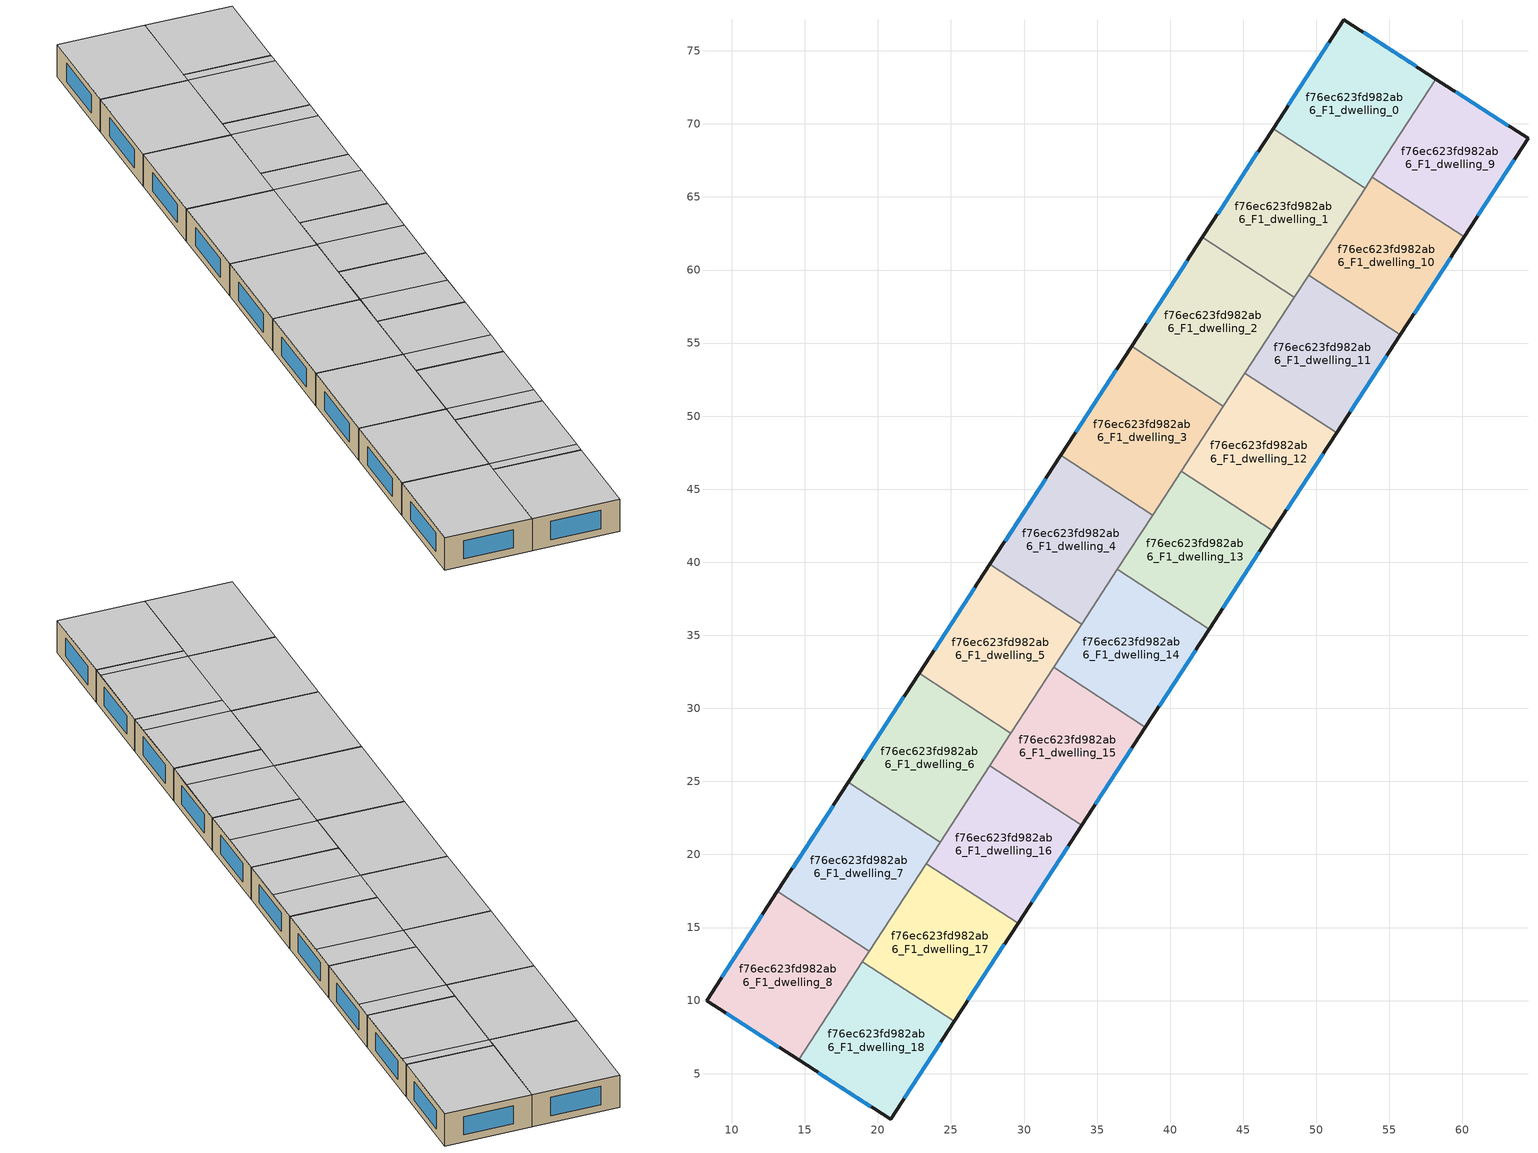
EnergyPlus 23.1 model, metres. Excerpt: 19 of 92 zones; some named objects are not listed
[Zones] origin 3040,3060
f76ec623fd982ab6_F1_dwelling_0
 floor to f76ec623fd982ab6_F0_dwelling_0 (EU_floor_Construction): 58.19,73.07 53.34,65.6 47.05,69.68 51.89,77.13 z3
 wall outside (EU_wall_Construction): 58.19,73.07 51.89,77.13 47.05,69.68 z3:6
 wall to f76ec623fd982ab6_F1_dwelling_1 (EU_wall_Construction): 47.05,69.68 53.34,65.6 z3:6
 wall to f76ec623fd982ab6_F1_dwelling_9 (EU_wall_Construction): 53.83,66.37 58.19,73.07 z3:6
 wall to f76ec623fd982ab6_F1_dwelling_10 (EU_wall_Construction): 53.34,65.6 53.83,66.37 z3:6
 window (EU_Window_Construction): 50.85,75.54 48.09,71.28 / 56.84,73.94 53.24,76.26 z3.64:5.36
 ceiling to f76ec623fd982ab6_F2_dwelling_0 (EU_floor_Construction): 53.34,65.6 58.19,73.07 51.89,77.13 47.05,69.68 z6
f76ec623fd982ab6_F1_dwelling_1
 floor to f76ec623fd982ab6_F0_dwelling_1 (EU_floor_Construction): 53.34,65.6 48.49,58.14 42.2,62.22 47.05,69.68 z3
 wall outside (EU_wall_Construction): 47.05,69.68 42.2,62.22 z3:6
 wall to f76ec623fd982ab6_F1_dwelling_2 (EU_wall_Construction): 42.2,62.22 48.49,58.14 z3:6
 wall to f76ec623fd982ab6_F1_dwelling_10 (EU_wall_Construction): 49.47,59.65 53.34,65.6 z3:6
 wall to f76ec623fd982ab6_F1_dwelling_11 (EU_wall_Construction): 48.49,58.14 49.47,59.65 z3:6
 window (EU_Window_Construction): 46.01,68.09 43.24,63.82 z3.64:5.36
 ceiling to f76ec623fd982ab6_F2_dwelling_1 (EU_floor_Construction): 48.49,58.14 53.34,65.6 47.05,69.68 42.2,62.22 z6
f76ec623fd982ab6_F1_dwelling_10
 floor to f76ec623fd982ab6_F0_dwelling_10 (EU_floor_Construction): 60.12,62.28 55.76,55.57 49.47,59.65 53.83,66.37 z3
 wall outside (EU_wall_Construction): 55.76,55.57 60.12,62.28 z3:6
 wall to f76ec623fd982ab6_F1_dwelling_9 (EU_wall_Construction): 60.12,62.28 53.83,66.37 z3:6
 wall to f76ec623fd982ab6_F1_dwelling_11 (EU_wall_Construction): 49.47,59.65 55.76,55.57 z3:6
 window (EU_Window_Construction): 56.69,57 59.19,60.84 z3.64:5.36
 ceiling to f76ec623fd982ab6_F2_dwelling_10 (EU_floor_Construction): 55.76,55.57 59.64,61.53 53.35,65.62 49.47,59.65 z6
 ceiling to f76ec623fd982ab6_F2_dwelling_9 (EU_floor_Construction): 59.64,61.53 60.12,62.28 53.83,66.37 53.35,65.62 z6
f76ec623fd982ab6_F1_dwelling_11
 floor to f76ec623fd982ab6_F0_dwelling_11 (EU_floor_Construction): 55.76,55.57 51.4,48.85 45.11,52.94 49.47,59.65 z3
 wall outside (EU_wall_Construction): 51.4,48.85 55.76,55.57 z3:6
 wall to f76ec623fd982ab6_F1_dwelling_12 (EU_wall_Construction): 45.11,52.94 51.4,48.85 z3:6
 wall to f76ec623fd982ab6_F1_dwelling_2 (EU_wall_Construction): 48.49,58.14 45.11,52.94 z3:6
 window (EU_Window_Construction): 52.33,50.29 54.82,54.13 z3.64:5.36
 ceiling to f76ec623fd982ab6_F2_dwelling_11 (EU_floor_Construction): 51.4,48.85 54.79,54.07 48.5,58.16 45.11,52.94 z6
 ceiling to f76ec623fd982ab6_F2_dwelling_10 (EU_floor_Construction): 54.79,54.07 55.76,55.57 49.47,59.65 48.5,58.16 z6
f76ec623fd982ab6_F1_dwelling_12
 floor to f76ec623fd982ab6_F0_dwelling_12 (EU_floor_Construction): 51.4,48.85 47.03,42.14 40.75,46.23 45.11,52.94 z3
 wall outside (EU_wall_Construction): 47.03,42.14 51.4,48.85 z3:6
 wall to f76ec623fd982ab6_F1_dwelling_13 (EU_wall_Construction): 40.75,46.23 47.03,42.14 z3:6
 wall to f76ec623fd982ab6_F1_dwelling_3 (EU_wall_Construction): 43.64,50.68 40.75,46.23 z3:6
 wall to f76ec623fd982ab6_F1_dwelling_2 (EU_wall_Construction): 45.11,52.94 43.64,50.68 z3:6
 window (EU_Window_Construction): 47.97,43.58 50.46,47.42 z3.64:5.36
 ceiling adiabatic (EU_roof_Construction): 47.03,42.14 49.94,46.62 43.66,50.7 40.75,46.23 z6
 ceiling to f76ec623fd982ab6_F2_dwelling_11 (EU_floor_Construction): 49.94,46.62 51.4,48.85 45.11,52.94 43.66,50.7 z6
f76ec623fd982ab6_F1_dwelling_13
 floor to f76ec623fd982ab6_F0_dwelling_13 (EU_floor_Construction): 47.03,42.14 42.67,35.43 36.39,39.51 40.75,46.23 z3
 wall outside (EU_wall_Construction): 42.67,35.43 47.03,42.14 z3:6
 wall to f76ec623fd982ab6_F1_dwelling_14 (EU_wall_Construction): 36.39,39.51 42.67,35.43 z3:6
 wall to f76ec623fd982ab6_F1_dwelling_4 (EU_wall_Construction): 38.8,43.22 36.39,39.51 z3:6
 wall to f76ec623fd982ab6_F1_dwelling_3 (EU_wall_Construction): 40.75,46.23 38.8,43.22 z3:6
 window (EU_Window_Construction): 43.61,36.87 46.1,40.7 z3.64:5.36
 ceiling to f76ec623fd982ab6_F2_dwelling_13 (EU_floor_Construction): 42.67,35.43 45.1,39.16 38.81,43.24 36.39,39.51 z6
 ceiling to f76ec623fd982ab6_F2_dwelling_12 (EU_floor_Construction): 45.1,39.16 47.03,42.14 40.75,46.23 38.81,43.24 z6
f76ec623fd982ab6_F1_dwelling_14
 floor to f76ec623fd982ab6_F0_dwelling_14 (EU_floor_Construction): 42.67,35.43 38.31,28.71 32.02,32.8 36.39,39.51 z3
 wall outside (EU_wall_Construction): 38.31,28.71 42.67,35.43 z3:6
 wall to f76ec623fd982ab6_F1_dwelling_15 (EU_wall_Construction): 32.02,32.8 38.31,28.71 z3:6
 wall to f76ec623fd982ab6_F1_dwelling_5 (EU_wall_Construction): 33.95,35.76 32.02,32.8 z3:6
 wall to f76ec623fd982ab6_F1_dwelling_4 (EU_wall_Construction): 36.39,39.51 33.95,35.76 z3:6
 window (EU_Window_Construction): 39.25,30.15 41.74,33.99 z3.64:5.36
 ceiling to f76ec623fd982ab6_F2_dwelling_14 (EU_floor_Construction): 38.31,28.71 40.25,31.7 33.96,35.78 32.02,32.8 z6
 ceiling to f76ec623fd982ab6_F2_dwelling_13 (EU_floor_Construction): 40.25,31.7 42.67,35.43 36.39,39.51 33.96,35.78 z6
f76ec623fd982ab6_F1_dwelling_15
 floor to f76ec623fd982ab6_F0_dwelling_15 (EU_floor_Construction): 38.31,28.71 33.95,22 27.66,26.09 32.02,32.8 z3
 wall outside (EU_wall_Construction): 33.95,22 38.31,28.71 z3:6
 wall to f76ec623fd982ab6_F1_dwelling_16 (EU_wall_Construction): 27.66,26.09 33.95,22 z3:6
 wall to f76ec623fd982ab6_F1_dwelling_6 (EU_wall_Construction): 29.1,28.31 27.66,26.09 z3:6
 wall to f76ec623fd982ab6_F1_dwelling_5 (EU_wall_Construction): 32.02,32.8 29.1,28.31 z3:6
 window (EU_Window_Construction): 34.88,23.44 37.38,27.28 z3.64:5.36
 ceiling to f76ec623fd982ab6_F2_dwelling_14 (EU_floor_Construction): 35.4,24.24 38.31,28.71 32.02,32.8 29.11,28.33 z6
 ceiling to f76ec623fd982ab6_F2_dwelling_15 (EU_floor_Construction): 33.95,22 35.4,24.24 29.11,28.33 27.66,26.09 z6
f76ec623fd982ab6_F1_dwelling_16
 floor to f76ec623fd982ab6_F0_dwelling_16 (EU_floor_Construction): 33.95,22 29.59,15.29 23.3,19.38 27.66,26.09 z3
 wall outside (EU_wall_Construction): 29.59,15.29 33.95,22 z3:6
 wall to f76ec623fd982ab6_F1_dwelling_17 (EU_wall_Construction): 23.3,19.38 29.59,15.29 z3:6
 wall to f76ec623fd982ab6_F1_dwelling_7 (EU_wall_Construction): 24.25,20.85 23.3,19.38 z3:6
 wall to f76ec623fd982ab6_F1_dwelling_6 (EU_wall_Construction): 27.66,26.09 24.26,20.85 z3:6
 window (EU_Window_Construction): 30.52,16.73 33.01,20.56 z3.64:5.36
 ceiling to f76ec623fd982ab6_F2_dwelling_16 (EU_floor_Construction): 29.59,15.29 30.56,16.78 24.27,20.87 23.3,19.38 z6
 ceiling to f76ec623fd982ab6_F2_dwelling_15 (EU_floor_Construction): 30.56,16.78 33.95,22 27.66,26.09 24.27,20.87 z6
f76ec623fd982ab6_F1_dwelling_17
 floor to f76ec623fd982ab6_F0_dwelling_17 (EU_floor_Construction): 29.59,15.29 25.22,8.58 18.94,12.66 23.3,19.38 z3
 wall outside (EU_wall_Construction): 25.22,8.58 29.59,15.29 z3:6
 wall to f76ec623fd982ab6_F1_dwelling_18 (EU_wall_Construction): 18.94,12.66 25.22,8.58 z3:6
 wall to f76ec623fd982ab6_F1_dwelling_8 (EU_wall_Construction): 19.41,13.39 18.94,12.66 z3:6
 wall to f76ec623fd982ab6_F1_dwelling_7 (EU_wall_Construction): 23.3,19.37 19.41,13.39 z3:6
 window (EU_Window_Construction): 26.16,10.01 28.65,13.85 z3.64:5.36
 ceiling to f76ec623fd982ab6_F2_dwelling_17 (EU_floor_Construction): 25.22,8.58 25.71,9.32 19.42,13.41 18.94,12.66 z6
 ceiling to f76ec623fd982ab6_F2_dwelling_16 (EU_floor_Construction): 25.71,9.32 29.59,15.29 23.3,19.38 19.42,13.41 z6
f76ec623fd982ab6_F1_dwelling_18
 floor to f76ec623fd982ab6_F0_dwelling_18 (EU_floor_Construction): 25.22,8.58 20.87,1.87 14.57,5.94 18.94,12.66 z3
 wall outside (EU_wall_Construction): 14.57,5.94 20.87,1.87 25.22,8.58 z3:6
 wall to f76ec623fd982ab6_F1_dwelling_8 (EU_wall_Construction): 18.94,12.66 14.57,5.94 z3:6
 window (EU_Window_Construction): 21.8,3.31 24.29,7.14 / 15.92,5.07 19.52,2.74 z3.64:5.36
 ceiling to f76ec623fd982ab6_F2_dwelling_17 (EU_floor_Construction): 20.87,1.87 25.22,8.58 18.94,12.66 14.57,5.94 z6
f76ec623fd982ab6_F1_dwelling_2
 floor to f76ec623fd982ab6_F0_dwelling_2 (EU_floor_Construction): 48.49,58.14 43.64,50.68 37.35,54.77 42.2,62.22 z3
 wall outside (EU_wall_Construction): 42.2,62.22 37.35,54.77 z3:6
 wall to f76ec623fd982ab6_F1_dwelling_3 (EU_wall_Construction): 37.35,54.77 43.64,50.68 z3:6
 window (EU_Window_Construction): 41.16,60.63 38.39,56.36 z3.64:5.36
 ceiling to f76ec623fd982ab6_F2_dwelling_2 (EU_floor_Construction): 43.64,50.68 48.49,58.14 42.2,62.22 37.35,54.77 z6
f76ec623fd982ab6_F1_dwelling_3
 floor to f76ec623fd982ab6_F0_dwelling_3 (EU_floor_Construction): 43.64,50.68 38.79,43.22 32.51,47.31 37.35,54.77 z3
 wall outside (EU_wall_Construction): 37.35,54.77 32.51,47.31 z3:6
 wall to f76ec623fd982ab6_F1_dwelling_4 (EU_wall_Construction): 32.51,47.31 38.79,43.22 z3:6
 window (EU_Window_Construction): 36.32,53.17 33.55,48.91 z3.64:5.36
 ceiling to f76ec623fd982ab6_F2_dwelling_3 (EU_floor_Construction): 38.79,43.22 43.64,50.68 37.35,54.77 32.51,47.31 z6
f76ec623fd982ab6_F1_dwelling_4
 floor to f76ec623fd982ab6_F0_dwelling_4 (EU_floor_Construction): 38.79,43.22 33.95,35.76 27.66,39.85 32.51,47.31 z3
 wall outside (EU_wall_Construction): 32.51,47.31 27.66,39.85 z3:6
 wall to f76ec623fd982ab6_F1_dwelling_5 (EU_wall_Construction): 27.66,39.85 33.95,35.76 z3:6
 window (EU_Window_Construction): 31.47,45.71 28.7,41.45 z3.64:5.36
 ceiling to f76ec623fd982ab6_F2_dwelling_4 (EU_floor_Construction): 33.95,35.76 38.79,43.22 32.51,47.31 27.66,39.85 z6
f76ec623fd982ab6_F1_dwelling_5
 floor to f76ec623fd982ab6_F0_dwelling_5 (EU_floor_Construction): 33.95,35.76 29.1,28.3 22.82,32.39 27.66,39.85 z3
 wall outside (EU_wall_Construction): 27.66,39.85 22.82,32.39 z3:6
 wall to f76ec623fd982ab6_F1_dwelling_6 (EU_wall_Construction): 22.82,32.39 29.1,28.3 z3:6
 window (EU_Window_Construction): 26.62,38.25 23.85,33.99 z3.64:5.36
 ceiling to f76ec623fd982ab6_F2_dwelling_5 (EU_floor_Construction): 29.1,28.3 33.95,35.76 27.66,39.85 22.82,32.39 z6
f76ec623fd982ab6_F1_dwelling_6
 floor to f76ec623fd982ab6_F0_dwelling_6 (EU_floor_Construction): 29.1,28.3 24.26,20.85 17.97,24.93 22.82,32.39 z3
 wall outside (EU_wall_Construction): 22.82,32.39 17.97,24.93 z3:6
 wall to f76ec623fd982ab6_F1_dwelling_7 (EU_wall_Construction): 17.97,24.93 24.26,20.85 z3:6
 window (EU_Window_Construction): 21.78,30.79 19.01,26.53 z3.64:5.36
 ceiling to f76ec623fd982ab6_F2_dwelling_6 (EU_floor_Construction): 24.26,20.85 29.1,28.3 22.82,32.39 17.97,24.93 z6
f76ec623fd982ab6_F1_dwelling_7
 floor to f76ec623fd982ab6_F0_dwelling_7 (EU_floor_Construction): 24.26,20.85 19.41,13.39 13.12,17.47 17.97,24.93 z3
 wall outside (EU_wall_Construction): 17.97,24.93 13.12,17.47 z3:6
 wall to f76ec623fd982ab6_F1_dwelling_8 (EU_wall_Construction): 13.12,17.47 19.41,13.39 z3:6
 window (EU_Window_Construction): 16.93,23.33 14.16,19.07 z3.64:5.36
 ceiling to f76ec623fd982ab6_F2_dwelling_7 (EU_floor_Construction): 19.41,13.39 24.26,20.85 17.97,24.93 13.12,17.47 z6
f76ec623fd982ab6_F1_dwelling_8
 floor to f76ec623fd982ab6_F0_dwelling_8 (EU_floor_Construction): 19.41,13.39 14.57,5.94 8.27,10 13.12,17.47 z3
 wall outside (EU_wall_Construction): 13.12,17.47 8.27,10 14.57,5.94 z3:6
 window (EU_Window_Construction): 9.62,9.13 13.22,6.81 / 12.08,15.87 9.31,11.6 z3.64:5.36
 ceiling to f76ec623fd982ab6_F2_dwelling_8 (EU_floor_Construction): 14.57,5.94 19.41,13.39 13.12,17.47 8.27,10 z6
f76ec623fd982ab6_F1_dwelling_9
 floor to f76ec623fd982ab6_F0_dwelling_9 (EU_floor_Construction): 64.49,69 60.12,62.28 53.83,66.37 58.19,73.07 z3
 wall outside (EU_wall_Construction): 60.12,62.28 64.49,69 58.19,73.07 z3:6
 window (EU_Window_Construction): 63.14,69.87 59.54,72.2 / 61.06,63.72 63.55,67.56 z3.64:5.36
 ceiling to f76ec623fd982ab6_F2_dwelling_9 (EU_floor_Construction): 60.12,62.28 64.49,69 58.19,73.07 53.83,66.37 z6
[Building]
EU S2 Campaign: North Axis=0; Terrain=City; Solar Distribution=FullExterior
[Site:Location]
Yerevan-Zvartnots.Intl.AP: Latitude=40.15; Longitude=44.383; Time Zone=4; Elevation=854
[SizingPeriod:WeatherFileDays]
AnnualSizingPeriod: Begin Month=1; Begin Day of Month=1; End Month=12; End Day of Month=31; Day of Week for Start Day=Monday; Use Weather File Daylight Saving Period=No; Use Weather File Rain and Snow Indicators=No
[MATERIAL]
EU_InternalMass_Material: Roughness=MediumRough; Thickness=0.1; Conductivity=1; Density=1800; Specific Heat=900; Thermal Absorptance=0.9; Solar Absorptance=0.7; Visible Absorptance=0.7
[MATERIAL:NOMASS] Roughness=MediumRough; Thermal Absorptance=0.9; Solar Absorptance=0.7; Visible Absorptance=0.7
Name | Thermal Resistance
EU_wall_NoMass | 1.05043
EU_roof_NoMass | 1.45357
EU_floor_NoMass | 0.478065
[WINDOWMATERIAL:SIMPLEGLAZINGSYSTEM]
EU_Window_SimpleGlazing: UFactor=2.5566; Solar Heat Gain Coefficient=0.75; Visible Transmittance=0.75
[CONSTRUCTION]
EU_wall_Construction: EU_wall_NoMass
EU_roof_Construction: EU_roof_NoMass
EU_floor_Construction: EU_floor_NoMass
EU_Window_Construction: EU_Window_SimpleGlazing
EU_InternalMass_Construction: EU_InternalMass_Material
[ZONE] Type=1; Multiplier=1; Ceiling Height=autocalculate; Floor Area=autocalculate; Part of Total Floor Area=Yes
Name | Volume
f76ec623fd982ab6_F1_dwelling_0 | 200.078
f76ec623fd982ab6_F1_dwelling_1 | 200.084
f76ec623fd982ab6_F1_dwelling_10 | 180.099
f76ec623fd982ab6_F1_dwelling_11; f76ec623fd982ab6_F1_dwelling_12; f76ec623fd982ab6_F1_dwelling_16 | 180.104
f76ec623fd982ab6_F1_dwelling_13; f76ec623fd982ab6_F1_dwelling_15 | 180.085
f76ec623fd982ab6_F1_dwelling_14 | 180.122
f76ec623fd982ab6_F1_dwelling_17 | 180.103
f76ec623fd982ab6_F1_dwelling_18 | 180.078
f76ec623fd982ab6_F1_dwelling_2; f76ec623fd982ab6_F1_dwelling_3; f76ec623fd982ab6_F1_dwelling_5 | 200.082
f76ec623fd982ab6_F1_dwelling_4 | 200.072
f76ec623fd982ab6_F1_dwelling_6; f76ec623fd982ab6_F1_dwelling_7 | 200.099
f76ec623fd982ab6_F1_dwelling_8 | 200.076
f76ec623fd982ab6_F1_dwelling_9 | 180.093
[INTERNALMASS] Construction=EU_InternalMass_Construction
Name | Zone or ZoneList | Surface Area
f76ec623fd982ab6_F1_dwelling_0_EU_InternalMass | f76ec623fd982ab6_F1_dwelling_0 | 66.6927
f76ec623fd982ab6_F1_dwelling_1_EU_InternalMass | f76ec623fd982ab6_F1_dwelling_1 | 66.6947
f76ec623fd982ab6_F1_dwelling_2_EU_InternalMass | f76ec623fd982ab6_F1_dwelling_2 | 66.694
f76ec623fd982ab6_F1_dwelling_3_EU_InternalMass | f76ec623fd982ab6_F1_dwelling_3 | 66.694
f76ec623fd982ab6_F1_dwelling_4_EU_InternalMass | f76ec623fd982ab6_F1_dwelling_4 | 66.6906
f76ec623fd982ab6_F1_dwelling_5_EU_InternalMass | f76ec623fd982ab6_F1_dwelling_5 | 66.694
f76ec623fd982ab6_F1_dwelling_6_EU_InternalMass | f76ec623fd982ab6_F1_dwelling_6 | 66.6996
f76ec623fd982ab6_F1_dwelling_7_EU_InternalMass | f76ec623fd982ab6_F1_dwelling_7 | 66.6996
f76ec623fd982ab6_F1_dwelling_8_EU_InternalMass | f76ec623fd982ab6_F1_dwelling_8 | 66.692
f76ec623fd982ab6_F1_dwelling_9_EU_InternalMass | f76ec623fd982ab6_F1_dwelling_9 | 60.0311
f76ec623fd982ab6_F1_dwelling_10_EU_InternalMass | f76ec623fd982ab6_F1_dwelling_10 | 60.0332
f76ec623fd982ab6_F1_dwelling_11_EU_InternalMass | f76ec623fd982ab6_F1_dwelling_11 | 60.0345
f76ec623fd982ab6_F1_dwelling_12_EU_InternalMass | f76ec623fd982ab6_F1_dwelling_12 | 60.0345
f76ec623fd982ab6_F1_dwelling_13_EU_InternalMass | f76ec623fd982ab6_F1_dwelling_13 | 60.0282
f76ec623fd982ab6_F1_dwelling_14_EU_InternalMass | f76ec623fd982ab6_F1_dwelling_14 | 60.0408
f76ec623fd982ab6_F1_dwelling_15_EU_InternalMass | f76ec623fd982ab6_F1_dwelling_15 | 60.0282
f76ec623fd982ab6_F1_dwelling_16_EU_InternalMass | f76ec623fd982ab6_F1_dwelling_16 | 60.0345
f76ec623fd982ab6_F1_dwelling_17_EU_InternalMass | f76ec623fd982ab6_F1_dwelling_17 | 60.0341
f76ec623fd982ab6_F1_dwelling_18_EU_InternalMass | f76ec623fd982ab6_F1_dwelling_18 | 60.0258
[OTHEREQUIPMENT] Fuel Type=Electricity; Design Level Calculation Method=Watts/Area; Power per Zone Floor Area=1; Fraction Latent=0; Fraction Radiant=0; Fraction Lost=0; Carbon Dioxide Generation Rate=0; EndUse Subcategory=EU_Step8_InternalGains
Name | Zone or ZoneList or Space or SpaceList | Schedule
EU_Step8_InternalGain_f76ec623fd982ab6_F1_dwelling_0_f000 | f76ec623fd982ab6_F1_dwelling_0 | EU_Step8_GainSchedule_f76ec623fd982ab6_F1_dwelling_0_f000
EU_Step8_InternalGain_f76ec623fd982ab6_F1_dwelling_1_f000 | f76ec623fd982ab6_F1_dwelling_1 | EU_Step8_GainSchedule_f76ec623fd982ab6_F1_dwelling_1_f000
EU_Step8_InternalGain_f76ec623fd982ab6_F1_dwelling_2_f000 | f76ec623fd982ab6_F1_dwelling_2 | EU_Step8_GainSchedule_f76ec623fd982ab6_F1_dwelling_2_f000
EU_Step8_InternalGain_f76ec623fd982ab6_F1_dwelling_3_f000 | f76ec623fd982ab6_F1_dwelling_3 | EU_Step8_GainSchedule_f76ec623fd982ab6_F1_dwelling_3_f000
EU_Step8_InternalGain_f76ec623fd982ab6_F1_dwelling_4_f000 | f76ec623fd982ab6_F1_dwelling_4 | EU_Step8_GainSchedule_f76ec623fd982ab6_F1_dwelling_4_f000
EU_Step8_InternalGain_f76ec623fd982ab6_F1_dwelling_5_f000 | f76ec623fd982ab6_F1_dwelling_5 | EU_Step8_GainSchedule_f76ec623fd982ab6_F1_dwelling_5_f000
EU_Step8_InternalGain_f76ec623fd982ab6_F1_dwelling_6_f000 | f76ec623fd982ab6_F1_dwelling_6 | EU_Step8_GainSchedule_f76ec623fd982ab6_F1_dwelling_6_f000
EU_Step8_InternalGain_f76ec623fd982ab6_F1_dwelling_7_f000 | f76ec623fd982ab6_F1_dwelling_7 | EU_Step8_GainSchedule_f76ec623fd982ab6_F1_dwelling_7_f000
EU_Step8_InternalGain_f76ec623fd982ab6_F1_dwelling_8_f000 | f76ec623fd982ab6_F1_dwelling_8 | EU_Step8_GainSchedule_f76ec623fd982ab6_F1_dwelling_8_f000
EU_Step8_InternalGain_f76ec623fd982ab6_F1_dwelling_9_f000 | f76ec623fd982ab6_F1_dwelling_9 | EU_Step8_GainSchedule_f76ec623fd982ab6_F1_dwelling_9_f000
EU_Step8_InternalGain_f76ec623fd982ab6_F1_dwelling_10_f000 | f76ec623fd982ab6_F1_dwelling_10 | EU_Step8_GainSchedule_f76ec623fd982ab6_F1_dwelling_10_f000
EU_Step8_InternalGain_f76ec623fd982ab6_F1_dwelling_11_f000 | f76ec623fd982ab6_F1_dwelling_11 | EU_Step8_GainSchedule_f76ec623fd982ab6_F1_dwelling_11_f000
EU_Step8_InternalGain_f76ec623fd982ab6_F1_dwelling_12_f000 | f76ec623fd982ab6_F1_dwelling_12 | EU_Step8_GainSchedule_f76ec623fd982ab6_F1_dwelling_12_f000
EU_Step8_InternalGain_f76ec623fd982ab6_F1_dwelling_13_f000 | f76ec623fd982ab6_F1_dwelling_13 | EU_Step8_GainSchedule_f76ec623fd982ab6_F1_dwelling_13_f000
EU_Step8_InternalGain_f76ec623fd982ab6_F1_dwelling_14_f000 | f76ec623fd982ab6_F1_dwelling_14 | EU_Step8_GainSchedule_f76ec623fd982ab6_F1_dwelling_14_f000
EU_Step8_InternalGain_f76ec623fd982ab6_F1_dwelling_15_f000 | f76ec623fd982ab6_F1_dwelling_15 | EU_Step8_GainSchedule_f76ec623fd982ab6_F1_dwelling_15_f000
EU_Step8_InternalGain_f76ec623fd982ab6_F1_dwelling_16_f000 | f76ec623fd982ab6_F1_dwelling_16 | EU_Step8_GainSchedule_f76ec623fd982ab6_F1_dwelling_16_f000
EU_Step8_InternalGain_f76ec623fd982ab6_F1_dwelling_17_f000 | f76ec623fd982ab6_F1_dwelling_17 | EU_Step8_GainSchedule_f76ec623fd982ab6_F1_dwelling_17_f000
EU_Step8_InternalGain_f76ec623fd982ab6_F1_dwelling_18_f000 | f76ec623fd982ab6_F1_dwelling_18 | EU_Step8_GainSchedule_f76ec623fd982ab6_F1_dwelling_18_f000
[ZONEVENTILATION:DESIGNFLOWRATE] Schedule=EU_AlwaysOn; Design Flow Rate Calculation Method=AirChanges/Hour; Air Changes per Hour=0.557805; Ventilation Type=Natural; Fan Pressure Rise=0; Fan Total Efficiency=1; Constant Term Coefficient=1; Temperature Term Coefficient=0; Velocity Term Coefficient=0; Velocity Squared Term Coefficient=0; Minimum Indoor Temperature=-100; Maximum Indoor Temperature=100; Delta Temperature=-100; Minimum Outdoor Temperature=-100; Maximum Outdoor Temperature=100; Maximum Wind Speed=40
Name | Zone or ZoneList or Space or SpaceList
EU_ConstantAir_f76ec623fd982ab6_F1_dwelling_0 | f76ec623fd982ab6_F1_dwelling_0
EU_ConstantAir_f76ec623fd982ab6_F1_dwelling_1 | f76ec623fd982ab6_F1_dwelling_1
EU_ConstantAir_f76ec623fd982ab6_F1_dwelling_2 | f76ec623fd982ab6_F1_dwelling_2
EU_ConstantAir_f76ec623fd982ab6_F1_dwelling_3 | f76ec623fd982ab6_F1_dwelling_3
EU_ConstantAir_f76ec623fd982ab6_F1_dwelling_4 | f76ec623fd982ab6_F1_dwelling_4
EU_ConstantAir_f76ec623fd982ab6_F1_dwelling_5 | f76ec623fd982ab6_F1_dwelling_5
EU_ConstantAir_f76ec623fd982ab6_F1_dwelling_6 | f76ec623fd982ab6_F1_dwelling_6
EU_ConstantAir_f76ec623fd982ab6_F1_dwelling_7 | f76ec623fd982ab6_F1_dwelling_7
EU_ConstantAir_f76ec623fd982ab6_F1_dwelling_8 | f76ec623fd982ab6_F1_dwelling_8
EU_ConstantAir_f76ec623fd982ab6_F1_dwelling_9 | f76ec623fd982ab6_F1_dwelling_9
EU_ConstantAir_f76ec623fd982ab6_F1_dwelling_10 | f76ec623fd982ab6_F1_dwelling_10
EU_ConstantAir_f76ec623fd982ab6_F1_dwelling_11 | f76ec623fd982ab6_F1_dwelling_11
EU_ConstantAir_f76ec623fd982ab6_F1_dwelling_12 | f76ec623fd982ab6_F1_dwelling_12
EU_ConstantAir_f76ec623fd982ab6_F1_dwelling_13 | f76ec623fd982ab6_F1_dwelling_13
EU_ConstantAir_f76ec623fd982ab6_F1_dwelling_14 | f76ec623fd982ab6_F1_dwelling_14
EU_ConstantAir_f76ec623fd982ab6_F1_dwelling_15 | f76ec623fd982ab6_F1_dwelling_15
EU_ConstantAir_f76ec623fd982ab6_F1_dwelling_16 | f76ec623fd982ab6_F1_dwelling_16
EU_ConstantAir_f76ec623fd982ab6_F1_dwelling_17 | f76ec623fd982ab6_F1_dwelling_17
EU_ConstantAir_f76ec623fd982ab6_F1_dwelling_18 | f76ec623fd982ab6_F1_dwelling_18
[HVACTEMPLATE:ZONE:IDEALLOADSAIRSYSTEM] System Availability Schedule=EU_AlwaysOn; Maximum Heating Supply Air Temperature=50; Minimum Cooling Supply Air Temperature=13; Maximum Heating Supply Air Humidity Ratio=0.0156; Minimum Cooling Supply Air Humidity Ratio=0.0077; Heating Limit=NoLimit; Cooling Limit=NoLimit; Heating Availability Schedule=EU_AlwaysOn; Cooling Availability Schedule=EU_CoolingOff; Dehumidification Control Type=ConstantSensibleHeatRatio; Cooling Sensible Heat Ratio=0.7; Dehumidification Setpoint=60; Humidification Control Type=None; Humidification Setpoint=30; Outdoor Air Method=None; Outdoor Air Flow Rate per Person=0.00944; Outdoor Air Flow Rate per Zone Floor Area=0; Outdoor Air Flow Rate per Zone=0; Demand Controlled Ventilation Type=None; Outdoor Air Economizer Type=NoEconomizer; Heat Recovery Type=None; Sensible Heat Recovery Effectiveness=0.7; Latent Heat Recovery Effectiveness=0.65
Name | Template Thermostat
f76ec623fd982ab6_F1_dwelling_0 | EU_HeatOnly_f76ec623fd982ab6_F1_dwelling_0
f76ec623fd982ab6_F1_dwelling_1 | EU_HeatOnly_f76ec623fd982ab6_F1_dwelling_1
f76ec623fd982ab6_F1_dwelling_2 | EU_HeatOnly_f76ec623fd982ab6_F1_dwelling_2
f76ec623fd982ab6_F1_dwelling_3 | EU_HeatOnly_f76ec623fd982ab6_F1_dwelling_3
f76ec623fd982ab6_F1_dwelling_4 | EU_HeatOnly_f76ec623fd982ab6_F1_dwelling_4
f76ec623fd982ab6_F1_dwelling_5 | EU_HeatOnly_f76ec623fd982ab6_F1_dwelling_5
f76ec623fd982ab6_F1_dwelling_6 | EU_HeatOnly_f76ec623fd982ab6_F1_dwelling_6
f76ec623fd982ab6_F1_dwelling_7 | EU_HeatOnly_f76ec623fd982ab6_F1_dwelling_7
f76ec623fd982ab6_F1_dwelling_8 | EU_HeatOnly_f76ec623fd982ab6_F1_dwelling_8
f76ec623fd982ab6_F1_dwelling_9 | EU_HeatOnly_f76ec623fd982ab6_F1_dwelling_9
f76ec623fd982ab6_F1_dwelling_10 | EU_HeatOnly_f76ec623fd982ab6_F1_dwelling_10
f76ec623fd982ab6_F1_dwelling_11 | EU_HeatOnly_f76ec623fd982ab6_F1_dwelling_11
f76ec623fd982ab6_F1_dwelling_12 | EU_HeatOnly_f76ec623fd982ab6_F1_dwelling_12
f76ec623fd982ab6_F1_dwelling_13 | EU_HeatOnly_f76ec623fd982ab6_F1_dwelling_13
f76ec623fd982ab6_F1_dwelling_14 | EU_HeatOnly_f76ec623fd982ab6_F1_dwelling_14
f76ec623fd982ab6_F1_dwelling_15 | EU_HeatOnly_f76ec623fd982ab6_F1_dwelling_15
f76ec623fd982ab6_F1_dwelling_16 | EU_HeatOnly_f76ec623fd982ab6_F1_dwelling_16
f76ec623fd982ab6_F1_dwelling_17 | EU_HeatOnly_f76ec623fd982ab6_F1_dwelling_17
f76ec623fd982ab6_F1_dwelling_18 | EU_HeatOnly_f76ec623fd982ab6_F1_dwelling_18
[SIZING:ZONE] Zone Cooling Design Supply Air Temperature Input Method=SupplyAirTemperature; Zone Cooling Design Supply Air Temperature=13; Zone Heating Design Supply Air Temperature Input Method=SupplyAirTemperature; Zone Heating Design Supply Air Temperature=50; Zone Cooling Design Supply Air Humidity Ratio=0.008; Zone Heating Design Supply Air Humidity Ratio=0.008; Cooling Design Air Flow Method=DesignDay; Cooling Design Air Flow Rate=0; Cooling Minimum Air Flow per Zone Floor Area=0.000762; Cooling Minimum Air Flow=0; Cooling Minimum Air Flow Fraction=0.2; Heating Design Air Flow Method=DesignDay; Heating Design Air Flow Rate=0; Heating Maximum Air Flow per Zone Floor Area=0.002032; Heating Maximum Air Flow=0.141576; Heating Maximum Air Flow Fraction=0.3; Account for Dedicated Outdoor Air System=No; Dedicated Outdoor Air System Control Strategy=NeutralSupplyAir; Dedicated Outdoor Air Low Setpoint Temperature for Design=autosize; Dedicated Outdoor Air High Setpoint Temperature for Design=autosize; Zone Load Sizing Method=Sensible Load Only No Latent Load; Zone Latent Cooling Design Supply Air Humidity Ratio Input Method=HumidityRatioDifference; Zone Cooling Design Supply Air Humidity Ratio Difference=0.005; Zone Latent Heating Design Supply Air Humidity Ratio Input Method=HumidityRatioDifference; Zone Humidification Design Supply Air Humidity Ratio Difference=0.005
f76ec623fd982ab6_F1_dwelling_0; f76ec623fd982ab6_F1_dwelling_1; f76ec623fd982ab6_F1_dwelling_2; f76ec623fd982ab6_F1_dwelling_3; f76ec623fd982ab6_F1_dwelling_4; f76ec623fd982ab6_F1_dwelling_5; f76ec623fd982ab6_F1_dwelling_6; f76ec623fd982ab6_F1_dwelling_7; f76ec623fd982ab6_F1_dwelling_8; f76ec623fd982ab6_F1_dwelling_9; f76ec623fd982ab6_F1_dwelling_10; f76ec623fd982ab6_F1_dwelling_11; f76ec623fd982ab6_F1_dwelling_12; f76ec623fd982ab6_F1_dwelling_13; f76ec623fd982ab6_F1_dwelling_14; f76ec623fd982ab6_F1_dwelling_15; f76ec623fd982ab6_F1_dwelling_16; f76ec623fd982ab6_F1_dwelling_17; f76ec623fd982ab6_F1_dwelling_18
[SCHEDULE:CONSTANT]
Name | Hourly Value
EU_AlwaysOn | 1
EU_CoolingOff | 0
[SCHEDULE:FILE] Column Number=1; Rows to Skip at Top=0; Number of Hours of Data=8760; Column Separator=Comma; Interpolate to Timestep=No; Minutes per Item=60; Adjust Schedule for Daylight Savings=Yes
Name | File
EU_Step8_GainSchedule_f76ec623fd982ab6_F1_dwelling_0_f000 | ../../schedules/f76ec623fd982ab6/f76ec623fd982ab6_F1_dwelling_0_f000_gain.csv
EU_Step8_GainSchedule_f76ec623fd982ab6_F1_dwelling_1_f000 | ../../schedules/f76ec623fd982ab6/f76ec623fd982ab6_F1_dwelling_1_f000_gain.csv
EU_Step8_GainSchedule_f76ec623fd982ab6_F1_dwelling_2_f000 | ../../schedules/f76ec623fd982ab6/f76ec623fd982ab6_F1_dwelling_2_f000_gain.csv
EU_Step8_GainSchedule_f76ec623fd982ab6_F1_dwelling_3_f000 | ../../schedules/f76ec623fd982ab6/f76ec623fd982ab6_F1_dwelling_3_f000_gain.csv
EU_Step8_GainSchedule_f76ec623fd982ab6_F1_dwelling_4_f000 | ../../schedules/f76ec623fd982ab6/f76ec623fd982ab6_F1_dwelling_4_f000_gain.csv
EU_Step8_GainSchedule_f76ec623fd982ab6_F1_dwelling_5_f000 | ../../schedules/f76ec623fd982ab6/f76ec623fd982ab6_F1_dwelling_5_f000_gain.csv
EU_Step8_GainSchedule_f76ec623fd982ab6_F1_dwelling_6_f000 | ../../schedules/f76ec623fd982ab6/f76ec623fd982ab6_F1_dwelling_6_f000_gain.csv
EU_Step8_GainSchedule_f76ec623fd982ab6_F1_dwelling_7_f000 | ../../schedules/f76ec623fd982ab6/f76ec623fd982ab6_F1_dwelling_7_f000_gain.csv
EU_Step8_GainSchedule_f76ec623fd982ab6_F1_dwelling_8_f000 | ../../schedules/f76ec623fd982ab6/f76ec623fd982ab6_F1_dwelling_8_f000_gain.csv
EU_Step8_GainSchedule_f76ec623fd982ab6_F1_dwelling_9_f000 | ../../schedules/f76ec623fd982ab6/f76ec623fd982ab6_F1_dwelling_9_f000_gain.csv
EU_Step8_GainSchedule_f76ec623fd982ab6_F1_dwelling_10_f000 | ../../schedules/f76ec623fd982ab6/f76ec623fd982ab6_F1_dwelling_10_f000_gain.csv
EU_Step8_GainSchedule_f76ec623fd982ab6_F1_dwelling_11_f000 | ../../schedules/f76ec623fd982ab6/f76ec623fd982ab6_F1_dwelling_11_f000_gain.csv
EU_Step8_GainSchedule_f76ec623fd982ab6_F1_dwelling_12_f000 | ../../schedules/f76ec623fd982ab6/f76ec623fd982ab6_F1_dwelling_12_f000_gain.csv
EU_Step8_GainSchedule_f76ec623fd982ab6_F1_dwelling_13_f000 | ../../schedules/f76ec623fd982ab6/f76ec623fd982ab6_F1_dwelling_13_f000_gain.csv
EU_Step8_GainSchedule_f76ec623fd982ab6_F1_dwelling_14_f000 | ../../schedules/f76ec623fd982ab6/f76ec623fd982ab6_F1_dwelling_14_f000_gain.csv
EU_Step8_GainSchedule_f76ec623fd982ab6_F1_dwelling_15_f000 | ../../schedules/f76ec623fd982ab6/f76ec623fd982ab6_F1_dwelling_15_f000_gain.csv
EU_Step8_GainSchedule_f76ec623fd982ab6_F1_dwelling_16_f000 | ../../schedules/f76ec623fd982ab6/f76ec623fd982ab6_F1_dwelling_16_f000_gain.csv
EU_Step8_GainSchedule_f76ec623fd982ab6_F1_dwelling_17_f000 | ../../schedules/f76ec623fd982ab6/f76ec623fd982ab6_F1_dwelling_17_f000_gain.csv
EU_Step8_GainSchedule_f76ec623fd982ab6_F1_dwelling_18_f000 | ../../schedules/f76ec623fd982ab6/f76ec623fd982ab6_F1_dwelling_18_f000_gain.csv
